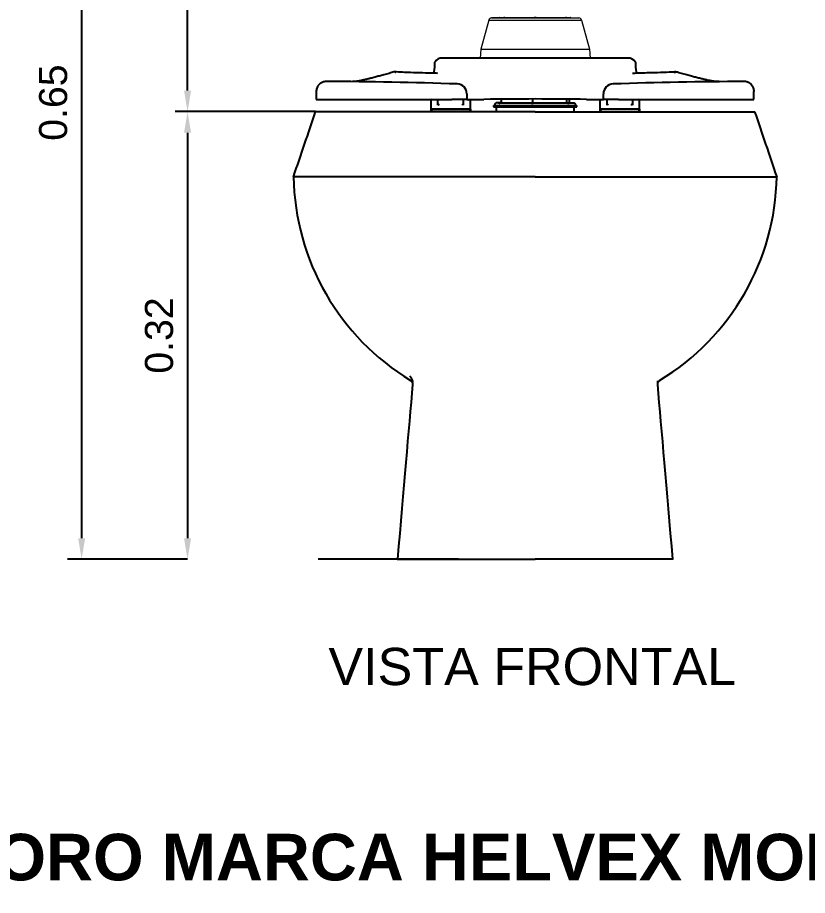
# Model space of a CAD drawing. Header units: millimetres. Extents: x 2.27 to 5, y 4.62 to 5.66.
# Drawn here: x 2.837 to 3.399, y 4.62 to 5.246 of the extents above; entities that cross this region are included whole.
import ezdxf
from ezdxf.enums import TextEntityAlignment as Align

# ---------------------------------------------------------------- set-up
doc = ezdxf.new("R2010")
doc.units = ezdxf.units.MM
doc.linetypes.add('ACAD_ISO07W100', pattern=[3, 0, -3])
doc.styles.add('SEACAD_Arial', font='arial.ttf')
doc.styles.add('SEACAD_ArialB', font='arialbd.ttf')
doc.styles.get("Standard").update_dxf_attribs({"font": 'arial.ttf'})
doc.dimstyles.new('cotas baños', dxfattribs={"dimtxt": 0.02, "dimasz": 0.015, "dimexe": 0.01, "dimexo": 0, "dimgap": 0.01, "dimtad": 1, "dimdsep": 46, "dimtxsty": 'Standard', "dimcen": 2.5, "dimadec": 0, "dimazin": 0, "dimtfac": 1, "dimtmove": 0, "dimatfit": 3, "dimfxl": 0, "dimarcsym": 0})

# ---------------------------------------------------------------- blocks, each defined once
blk = doc.blocks.new('SE1')
at = {"linetype": 'Continuous'}
for p, q in [((125.1, 154.72), (125.1, 155.23)), ((157.4, 155.23), (157.4, 154.72)), ((106, 150.59), (106, 149.32)), ((130.25, 150.21), (130.25, 149.32)), ((152.25, 149.32), (152.25, 150.21)), ((176.49, 149.32), (176.49, 150.59)), ((106, 149.32), (127.81, 149.32)), ((124.48, 149.14), (124.44, 149.14)), ((124.44, 149.14), (124.44, 147.74)), ((124.48, 149.32), (124.48, 149.14)), ((125.59, 149.14), (125.61, 149.32)), ((125.59, 148.56), (125.59, 149.14)), ((125.59, 148.37), (125.59, 148.56)), ((125.78, 148.56), (125.59, 148.37)), ((130.25, 149.32), (127.81, 149.32)), ((129.67, 148.37), (129.48, 148.56)), ((129.66, 149.32), (129.67, 149.14)), ((129.67, 149.14), (129.67, 148.56)), ((129.67, 148.56), (129.67, 148.37)), ((130.25, 149.32), (133, 149.32)), ((130.82, 149.14), (130.73, 149.14)), ((130.82, 147.74), (130.82, 149.14)), ((130.86, 149.14), (130.86, 149.32)), ((130.86, 149.14), (130.86, 149.14)), ((134.75, 148.54), (134.75, 148.34)), ((135.56, 148.74), (134.95, 148.74)), ((135.56, 148.74), (135.57, 148.74)), ((135.61, 148.74), (140.74, 148.74)), ((135.76, 149.35), (135.76, 148.94)), ((140.74, 148.74), (140.8, 148.74)), ((140.81, 149.39), (140.81, 148.94)), ((140.85, 148.74), (146.44, 148.74)), ((146.3, 149.35), (146.3, 148.94)), ((146.44, 148.74), (146.48, 148.74)), ((146.48, 148.74), (146.5, 148.74)), ((146.5, 148.74), (147.55, 148.74)), ((146.74, 149.35), (146.74, 148.94)), ((147.75, 148.34), (147.75, 148.54)), ((149.54, 149.32), (152.25, 149.32)), ((151.72, 149.14), (151.68, 149.14)), ((151.68, 149.14), (151.68, 147.74)), ((151.72, 149.32), (151.72, 149.14)), ((154.69, 149.32), (152.25, 149.32)), ((152.82, 149.14), (152.84, 149.32)), ((152.82, 148.56), (152.82, 149.14)), ((152.82, 148.37), (152.82, 148.56)), ((153.02, 148.56), (152.82, 148.37)), ((154.69, 149.32), (176.49, 149.32)), ((156.91, 148.37), (156.72, 148.56)), ((156.89, 149.32), (156.91, 149.14)), ((156.91, 149.14), (156.91, 148.56)), ((156.91, 148.56), (156.91, 148.37)), ((158.05, 149.14), (157.97, 149.14)), ((158.05, 147.74), (158.05, 149.14)), ((158.09, 149.14), (158.09, 149.32)), ((158.09, 149.14), (158.09, 149.14)), ((106.96, 147.34), (105.88, 147.34)), ((120.15, 147.34), (106.96, 147.34)), ((140.78, 147.34), (120.15, 147.34)), ((124.53, 147.74), (124.44, 147.74)), ((124.44, 147.74), (124.53, 147.74)), ((124.44, 147.74), (124.44, 147.34)), ((124.54, 147.74), (124.53, 147.74)), ((124.53, 147.74), (125.59, 147.74)), ((124.53, 147.74), (124.53, 147.34)), ((125.59, 147.74), (124.54, 147.74)), ((125.78, 147.74), (125.59, 147.74)), ((125.59, 147.74), (125.78, 147.74)), ((129.48, 147.74), (125.78, 147.74)), ((125.78, 147.74), (129.48, 147.74)), ((129.67, 147.74), (129.48, 147.74)), ((129.48, 147.74), (129.67, 147.74)), ((130.73, 147.74), (129.67, 147.74)), ((129.67, 147.74), (130.73, 147.74)), ((130.73, 147.74), (130.73, 147.74)), ((130.82, 147.74), (130.73, 147.74)), ((130.73, 147.74), (130.82, 147.74)), ((130.73, 147.74), (130.73, 147.34)), ((130.82, 147.74), (130.82, 147.34)), ((134.55, 148.34), (147.95, 148.34)), ((134.55, 148.34), (134.55, 148.14)), ((134.55, 148.14), (147.95, 148.14)), ((134.95, 148.14), (134.95, 147.34)), ((141.25, 147.34), (140.78, 147.34)), ((141.25, 147.34), (141.72, 147.34)), ((141.72, 147.34), (162.35, 147.34)), ((147.55, 147.34), (147.55, 148.14)), ((147.95, 148.14), (147.95, 148.34)), ((151.77, 147.74), (151.68, 147.74)), ((151.68, 147.74), (151.77, 147.74)), ((151.68, 147.74), (151.68, 147.34)), ((152.82, 147.74), (151.77, 147.74)), ((151.77, 147.74), (151.77, 147.74)), ((151.77, 147.74), (152.82, 147.74)), ((151.77, 147.74), (151.77, 147.34)), ((153.02, 147.74), (152.82, 147.74)), ((152.82, 147.74), (153.02, 147.74)), ((156.72, 147.74), (153.02, 147.74)), ((153.02, 147.74), (156.72, 147.74)), ((156.91, 147.74), (156.72, 147.74)), ((156.72, 147.74), (156.91, 147.74)), ((157.96, 147.74), (156.91, 147.74)), ((156.91, 147.74), (157.97, 147.74)), ((157.97, 147.74), (157.96, 147.74)), ((158.05, 147.74), (157.97, 147.74)), ((157.97, 147.74), (158.05, 147.74)), ((157.97, 147.74), (157.97, 147.34)), ((158.05, 147.74), (158.05, 147.34)), ((162.35, 147.34), (175.54, 147.34)), ((175.54, 147.34), (176.61, 147.34)), ((141.25, 136.86), (102.34, 136.86)), ((141.25, 136.86), (180.16, 136.86)), ((119, 75.27), (141.25, 75.27)), ((163.5, 75.27), (141.25, 75.27))]:
    blk.add_line(p, q, dxfattribs=at)
for centre, radius, start, end in [((126.21, 154.73), 1.24, 87.9269, 148.629), ((156.3, 154.73), 1.23, 31.494, 92.5298), ((106.55, -482.39), 634.58, 87.99888, 89.90313), ((128.65, 150.21), 1.6, 0, 87.8418), ((153.85, 150.21), 1.6, 92.1582, 180), ((176.05, -488.13), 640.32, 90.10468, 91.99222), ((124.73, 149.14), 0.2, 116.5555, 180), ((130.53, 149.14), 0.2, 0, 63.1696), ((141.27, -361.13), 510.51, 89.0719, 90.9281), ((134.95, 148.54), 0.2, 90, 180), ((135.59, 148.55), 0.193, 97.2561, 182.5952), ((141.6, 148.59), 0.822, 169.1719, 183.1578), ((147.55, 148.54), 0.2, 0, 90), ((151.97, 149.14), 0.2, 116.8304, 180), ((157.77, 149.14), 0.2, 0, 63.1696), ((-2264.7, 944.56), 2501.05, 341.15919, 341.41252), ((3728.2, 1344.74), 3748.02, 198.63124, 198.80029), ((141.4, 137.51), 39.07, 180.9424, 238.8367), ((141.05, 137.53), 39.11, 301.1817, 359.0255), ((120.52, 103.89), 0.998, 355.2371, 58.4799), ((120.54, 103.9), 0.981, 2.7598, 10.6655), ((121.68, 103.79), 0.16, 174.3334, 175.6726), ((161.96, 103.9), 0.981, 175.3401, 177.2034), ((160.82, 103.79), 0.16, 4.3274, 5.6666), ((158.5, 103.52), 2.5, 357.1559, 6.453)]:
    blk.add_arc(centre, radius, start, end, dxfattribs=at)
for centre, major_axis, ratio, start_param, end_param in [((135.55, 148.94), (0.208, 0), 0.962637, 4.789032, 6.283185), ((140.8, 148.94), (0, -0.2), 0.082772, 0.076643, 1.570796), ((146.49, 148.94), (0, -0.2), 0.956042, 4.712389, 6.206542), ((146.94, 148.94), (0.208, 0), 0.962637, 3.141593, 4.635746)]:
    blk.add_ellipse(centre, major_axis=major_axis, ratio=ratio, start_param=start_param, end_param=end_param, dxfattribs=at)
for points, knots in [([(156.25, 155.97), (155.98, 155.97), (154.43, 155.94), (150.95, 155.94), (145.28, 155.95), (138.7, 155.95), (132.47, 155.93), (128.32, 155.94), (126.62, 155.97), (126.25, 155.97)], [0, 0, 0, 0, 0.02434, 0.164231, 0.337202, 0.596989, 0.818658, 0.96706, 1, 1, 1, 1]), ([(124.96, 153.52), (124.97, 153.57), (124.97, 153.61), (124.99, 153.8), (125.01, 153.94), (125.05, 154.2), (125.07, 154.32), (125.09, 154.53), (125.1, 154.63), (125.1, 154.72)], [0.1728374, 0.1728374, 0.1728374, 0.1728374, 0.25, 0.25, 0.5, 0.5, 0.75, 0.75, 1, 1, 1, 1]), ([(125.1, 155.23), (125.1, 155.26), (125.1, 155.29), (125.12, 155.34), (125.13, 155.36), (125.14, 155.38)], [0, 0, 0, 0, 0.125, 0.125, 0.2033491, 0.2033491, 0.2033491, 0.2033491]), ([(157.36, 155.38), (157.37, 155.36), (157.38, 155.34), (157.4, 155.29), (157.4, 155.26), (157.4, 155.23)], [0.7957418, 0.7957418, 0.7957418, 0.7957418, 0.875, 0.875, 1, 1, 1, 1]), ([(157.4, 154.72), (157.4, 154.63), (157.41, 154.53), (157.43, 154.32), (157.45, 154.2), (157.49, 153.94), (157.51, 153.8), (157.53, 153.61), (157.53, 153.57), (157.54, 153.52)], [0, 0, 0, 0, 0.25, 0.25, 0.5, 0.5, 0.75, 0.75, 0.8248571, 0.8248571, 0.8248571, 0.8248571]), ([(118.51, 153.73), (118.39, 153.7), (118.01, 153.58), (117.31, 153.39), (116.53, 153.17), (115.79, 152.98), (115.12, 152.8), (114.49, 152.64), (113.92, 152.5), (113.39, 152.39), (112.92, 152.3), (112.51, 152.24), (112.17, 152.2), (111.95, 152.19), (111.85, 152.18)], [0, 0, 0, 0, 0.0119237, 0.0458939, 0.0782261, 0.106619, 0.1369822, 0.166216, 0.1952685, 0.2239586, 0.2521008, 0.2795229, 0.3061615, 0.3299793, 0.3299793, 0.3299793, 0.3299793]), ([(118.8, 153.63), (118.79, 153.64), (118.77, 153.65), (118.74, 153.67), (118.73, 153.68), (118.69, 153.71), (118.66, 153.72), (118.59, 153.74), (118.55, 153.74), (118.51, 153.73)], [0, 0, 0, 0, 0.125, 0.125, 0.25, 0.25, 0.5, 0.5, 0.854412, 0.854412, 0.854412, 0.854412]), ([(125.58, 153.51), (125.39, 153.51), (124, 153.54), (121.51, 153.61), (119.53, 153.7), (118.58, 153.75)], [0, 0, 0, 0, 0.075161, 0.631683, 1, 1, 1, 1]), ([(163.92, 153.74), (163.69, 153.73), (162.33, 153.66), (159.85, 153.58), (157.89, 153.53), (156.92, 153.5)], [0, 0, 0, 0, 0.087755, 0.622029, 1, 1, 1, 1]), ([(163.7, 153.62), (163.71, 153.64), (163.73, 153.65), (163.76, 153.67), (163.77, 153.68), (163.81, 153.71), (163.84, 153.72), (163.91, 153.74), (163.95, 153.74), (163.99, 153.73)], [0, 0, 0, 0, 0.125, 0.125, 0.25, 0.25, 0.5, 0.5, 0.8547754, 0.8547754, 0.8547754, 0.8547754]), ([(170.89, 152.18), (170.8, 152.18), (170.63, 152.19), (170.43, 152.2), (170.18, 152.22), (169.86, 152.26), (169.43, 152.33), (168.96, 152.42), (168.44, 152.54), (167.88, 152.68), (167.26, 152.83), (166.59, 153.01), (165.85, 153.2), (165.04, 153.43), (164.39, 153.61), (164.05, 153.71), (163.99, 153.73)], [0.6497769, 0.6497769, 0.6497769, 0.6497769, 0.6690165, 0.6858804, 0.7021488, 0.7298842, 0.7573676, 0.784838, 0.8124256, 0.840226, 0.8682471, 0.8964695, 0.9274925, 0.9597382, 0.9936591, 1, 1, 1, 1]), ([(110.43, 152.18), (110.37, 152.18), (110.17, 152.19), (109.86, 152.19), (109.47, 152.19), (109.06, 152.19), (108.67, 152.19), (108.34, 152.19), (108.09, 152.19), (107.89, 152.19), (107.75, 152.19), (107.65, 152.19), (107.61, 152.19), (107.6, 152.19), (107.57, 152.19), (107.55, 152.19), (107.51, 152.19), (107.43, 152.18), (107.27, 152.16), (107.06, 152.11), (106.83, 152), (106.63, 151.87), (106.43, 151.7), (106.27, 151.49), (106.13, 151.25), (106.04, 150.99), (106, 150.76), (106.01, 150.63), (106.01, 150.59)], [0.4481839, 0.4481839, 0.4481839, 0.4481839, 0.4642052, 0.4980574, 0.5305292, 0.5811566, 0.6302552, 0.6778123, 0.7242186, 0.7688417, 0.814963, 0.8627463, 0.9126369, 0.9267605, 0.9303827, 0.9318392, 0.9331001, 0.9350103, 0.9384706, 0.9467144, 0.9525718, 0.9596864, 0.9664257, 0.9737626, 0.981379, 0.9891506, 0.9970004, 1, 1, 1, 1]), ([(176.5, 150.59), (176.5, 150.64), (176.5, 150.78), (176.45, 151.02), (176.36, 151.28), (176.23, 151.5), (176.07, 151.69), (175.9, 151.85), (175.73, 151.97), (175.55, 152.06), (175.39, 152.12), (175.24, 152.16), (175.12, 152.18), (175.03, 152.19), (174.98, 152.19), (174.96, 152.19), (174.94, 152.19), (174.92, 152.19), (174.91, 152.19), (174.9, 152.19), (174.88, 152.19), (174.82, 152.19), (174.7, 152.19), (174.53, 152.19), (174.3, 152.19), (174.02, 152.19), (173.68, 152.19), (173.32, 152.19), (172.95, 152.19), (172.59, 152.19), (172.35, 152.18), (172.25, 152.18)], [0, 0, 0, 0, 0.0039302, 0.0119962, 0.0195468, 0.0266587, 0.0333625, 0.0396615, 0.0455374, 0.0509511, 0.0558406, 0.0601116, 0.0635955, 0.0659819, 0.0675267, 0.0686181, 0.0700261, 0.0725843, 0.0774148, 0.0866696, 0.1079215, 0.1556221, 0.2017106, 0.250424, 0.29719, 0.3428973, 0.3887643, 0.4358244, 0.4703419, 0.5094948, 0.5368749, 0.5368749, 0.5368749, 0.5368749]), ([(146.63, 148.54), (146.63, 148.57), (146.63, 148.59), (146.61, 148.64), (146.6, 148.66), (146.57, 148.7), (146.56, 148.71), (146.52, 148.73), (146.5, 148.74), (146.48, 148.74)], [0, 0, 0, 0, 0.25, 0.25, 0.5, 0.5, 0.75, 0.75, 1, 1, 1, 1]), ([(121.17, 104.09), (121.17, 104.09), (121.18, 104.08), (121.22, 104.04), (121.31, 103.96), (121.41, 103.82), (121.48, 103.66), (121.5, 103.54), (121.51, 103.49), (121.51, 103.49), (121.51, 103.49)], [0.0388656, 0.0388656, 0.0388656, 0.0388656, 0.0759066, 0.1174275, 0.1595054, 0.2087362, 0.2619257, 0.2966353, 0.3240849, 0.3394349, 0.3394349, 0.3394349, 0.3394349]), ([(160.98, 103.81), (160.98, 103.85), (160.99, 103.89), (160.99, 103.96), (160.99, 103.99), (160.98, 104.02)], [0, 0, 0, 0, 0.015625, 0.015625, 0.02852803, 0.02852803, 0.02852803, 0.02852803]), ([(160.99, 103.49), (160.99, 103.5), (160.99, 103.51), (161.01, 103.59), (161.05, 103.73), (161.13, 103.88), (161.22, 103.99), (161.3, 104.06), (161.32, 104.08), (161.33, 104.09), (161.33, 104.09)], [0.6739726, 0.6739726, 0.6739726, 0.6739726, 0.6899345, 0.7241286, 0.7623491, 0.8108709, 0.8562586, 0.8999138, 0.9411886, 0.9636699, 0.9636699, 0.9636699, 0.9636699])]:
    blk.add_open_spline(points, degree=3, knots=knots, dxfattribs=at)
for points in [[(121.51, 103.41), (120.87, 96.04), (120.05, 86.66), (119.07, 75.27)], [(121.52, 104.02), (121.51, 103.95), (121.51, 103.88), (121.52, 103.81)], [(163.43, 75.27), (162.45, 86.59), (161.64, 95.97), (160.99, 103.41)]]:
    blk.add_open_spline(points, degree=3, dxfattribs=at)
blk = doc.blocks.new('110-32-frente')
at = {"linetype": 'Continuous', "lineweight": 5}
for p, q in [((7.74244, 3.34609), (7.73659, 3.34578)), ((7.73659, 3.34578), (7.79898, 3.34578)), ((7.74244, 3.34609), (7.74553, 3.34609)), ((7.74615, 3.34609), (7.74553, 3.34609)), ((7.74615, 3.34609), (7.76716, 3.34609)), ((7.7684, 3.34609), (7.76716, 3.34609)), ((7.7684, 3.34609), (7.78942, 3.34609)), ((7.79004, 3.34609), (7.78942, 3.34609)), ((7.79004, 3.34609), (7.79313, 3.34609)), ((7.79313, 3.34609), (7.79898, 3.34578)), ((7.73472, 3.34427), (7.72917, 3.32356)), ((7.73472, 3.34427), (7.80085, 3.34427)), ((7.80085, 3.34427), (7.8064, 3.32356)), ((7.72917, 3.32356), (7.72861, 3.31716)), ((7.72917, 3.32356), (7.8064, 3.32356)), ((7.8064, 3.32356), (7.80696, 3.31716)), ((7.72861, 3.31716), (7.80696, 3.31716))]:
    blk.add_line(p, q, dxfattribs=at)
for centre, radius, start, end in [((7.7367, 3.34374), 0.00205, 93, 165), ((7.74257, 3.34353), 0.00256, 90, 93), ((7.79299, 3.34353), 0.00256, 87, 90), ((7.79887, 3.34374), 0.00205, 15, 87)]:
    blk.add_arc(centre, radius, start, end, dxfattribs=at)
blk = doc.blocks.new('*D11')
at = {"color": 0, "linetype": 'ACAD_ISO07W100', "lineweight": -2, "ltscale": 0.01, "transparency": 16777216}
for p, q in [((3.04895, 5.17876), (2.94774, 5.17876)), ((3.15072, 4.85986), (2.94774, 4.85986))]:
    blk.add_line(p, q, dxfattribs=at)
at = {"color": 0, "lineweight": -2, "ltscale": 0.01, "transparency": 16777216}
blk.add_line((2.95774, 5.16376), (2.95774, 4.87486), dxfattribs=at)
at = {"color": 0, "ltscale": 0.01, "transparency": 16777216}
for points in [[(2.95524, 5.16376), (2.96024, 5.16376), (2.95774, 5.17876)], [(2.95524, 4.87486), (2.96024, 4.87486), (2.95774, 4.85986)]]:
    blk.add_solid(points, dxfattribs=at)
at = {"layer": 'Defpoints', "color": 0, "ltscale": 0.01, "transparency": 16777216}
for p in [(3.04895, 5.17876), (2.95774, 4.85986), (3.15072, 4.85986)]:
    blk.add_point(p, dxfattribs=at)
at = {"color": 0, "lineweight": 9, "ltscale": 0.01, "transparency": 16777216, "insert": (2.93752, 5.01931), "char_height": 0.02, "attachment_point": 5, "rotation": 90}
blk.add_mtext('0.32', dxfattribs=at)
blk = doc.blocks.new('*D13')
at = {"color": 0, "linetype": 'ACAD_ISO07W100', "lineweight": -2, "ltscale": 0.01, "transparency": 16777216}
for p, q in [((3.02976, 5.51053), (2.94774, 5.51053)), ((3.04895, 5.17876), (2.94774, 5.17876))]:
    blk.add_line(p, q, dxfattribs=at)
at = {"color": 0, "lineweight": -2, "ltscale": 0.01, "transparency": 16777216}
blk.add_line((2.95774, 5.19376), (2.95774, 5.49553), dxfattribs=at)
at = {"color": 0, "ltscale": 0.01, "transparency": 16777216}
for points in [[(2.95524, 5.49553), (2.96024, 5.49553), (2.95774, 5.51053)], [(2.95524, 5.19376), (2.96024, 5.19376), (2.95774, 5.17876)]]:
    blk.add_solid(points, dxfattribs=at)
at = {"layer": 'Defpoints', "color": 0, "ltscale": 0.01, "transparency": 16777216}
for p in [(2.95774, 5.51053), (3.02976, 5.51053), (3.04895, 5.17876)]:
    blk.add_point(p, dxfattribs=at)
at = {"color": 0, "lineweight": 9, "ltscale": 0.01, "transparency": 16777216, "insert": (2.93752, 5.34465), "char_height": 0.02, "attachment_point": 5, "rotation": 90}
blk.add_mtext('0.33', dxfattribs=at)
blk = doc.blocks.new('*D14')
at = {"color": 0, "linetype": 'ACAD_ISO07W100', "lineweight": -2, "ltscale": 0.01, "transparency": 16777216}
for p, q in [((2.95774, 5.51053), (2.87227, 5.51053)), ((2.95774, 4.85986), (2.87227, 4.85986))]:
    blk.add_line(p, q, dxfattribs=at)
at = {"color": 0, "lineweight": -2, "ltscale": 0.01, "transparency": 16777216}
blk.add_line((2.88227, 5.49553), (2.88227, 4.87486), dxfattribs=at)
at = {"color": 0, "ltscale": 0.01, "transparency": 16777216}
for points in [[(2.87977, 5.49553), (2.88477, 5.49553), (2.88227, 5.51053)], [(2.87977, 4.87486), (2.88477, 4.87486), (2.88227, 4.85986)]]:
    blk.add_solid(points, dxfattribs=at)
at = {"layer": 'Defpoints', "color": 0, "ltscale": 0.01, "transparency": 16777216}
for p in [(2.95774, 5.51053), (2.88227, 4.85986), (2.95774, 4.85986)]:
    blk.add_point(p, dxfattribs=at)
at = {"color": 0, "lineweight": 9, "ltscale": 0.01, "transparency": 16777216, "insert": (2.86206, 5.1852), "char_height": 0.02, "attachment_point": 5, "rotation": 90}
blk.add_mtext('0.65', dxfattribs=at)

msp = doc.modelspace()

# ---------------------------------------------------------------- block references
msp.add_blockref('110-32-frente', (-4.56235, 1.8997))
at = {"xscale": 0.0044247438065974, "yscale": 0.0044247438065974, "zscale": 0.0044247438065974}
msp.add_blockref('SE1', (2.58044, 4.52681), dxfattribs=at)

# ---------------------------------------------------------------- texts
at = {"color": 7, "linetype": 'Continuous', "style": 'SEACAD_Arial'}
msp.add_text('VISTA FRONTAL', height=0.0265485, dxfattribs=at).set_placement((3.05811, 4.79681), align=Align.TOP_LEFT)
at = {"color": 7, "style": 'SEACAD_ArialB'}
msp.add_text('INODORO MARCA HELVEX MODELO: TZF NAOTAZA | FLUXOMETRO: 110-32', height=0.0331856, dxfattribs=at).set_placement((2.70497, 4.63115))

# ---------------------------------------------------------------- dimensions: what is measured, and where the dimension line sits
at = {"color": 253, "lineweight": 9, "ltscale": 0.01}
for base, p1, p2, picture, middle in [((2.88227, 4.85986), (2.95774, 5.51053), (2.95774, 4.85986), '*D14', (2.86206, 5.1852)), ((2.95774, 5.51053), (3.04895, 5.17876), (3.02976, 5.51053), '*D13', (2.93752, 5.34465)), ((2.95774, 4.85986), (3.04895, 5.17876), (3.15072, 4.85986), '*D11', (2.93752, 5.01931))]:
    dim = msp.add_linear_dim(base=base, p1=p1, p2=p2, angle=90, dimstyle='cotas baños', dxfattribs=at)
    dim.commit()
    dim.dimension.update_dxf_attribs({"geometry": picture, "text_midpoint": middle})

doc.saveas('drawing.dxf')
